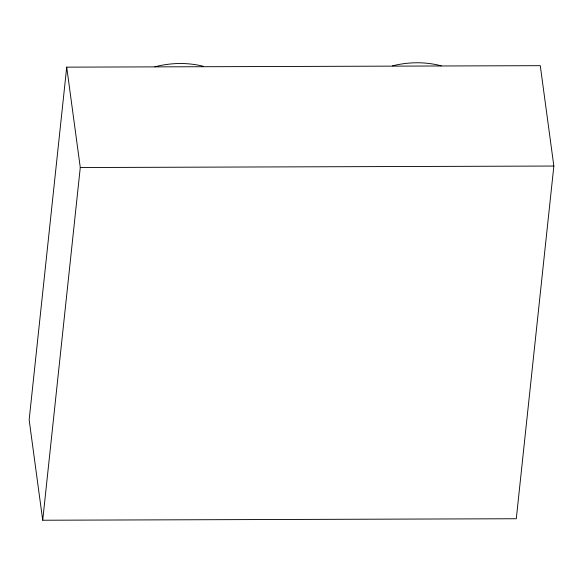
<?xml version="1.0" encoding="UTF-8"?>
<svg xmlns="http://www.w3.org/2000/svg" width="583" height="583" viewBox="0 0 583 583"><rect width="100%" height="100%" fill="white"/><g stroke="black" fill="none" stroke-linecap="round" stroke-linejoin="round"><path stroke-width="0.87" d="M66.71 67.154L29.15 419.855L42.719 520.233L516.29 518.746L553.85 166.046L540.281 65.675L66.71 67.154L80.279 167.532L42.719 520.233M80.279 167.532L553.85 166.046M392.439 65.872A74.537 54.693 -7.7 0 1 441.295 65.85M154.801 66.834A74.537 54.693 -7.7 0 1 203.613 66.36"/></g></svg>
